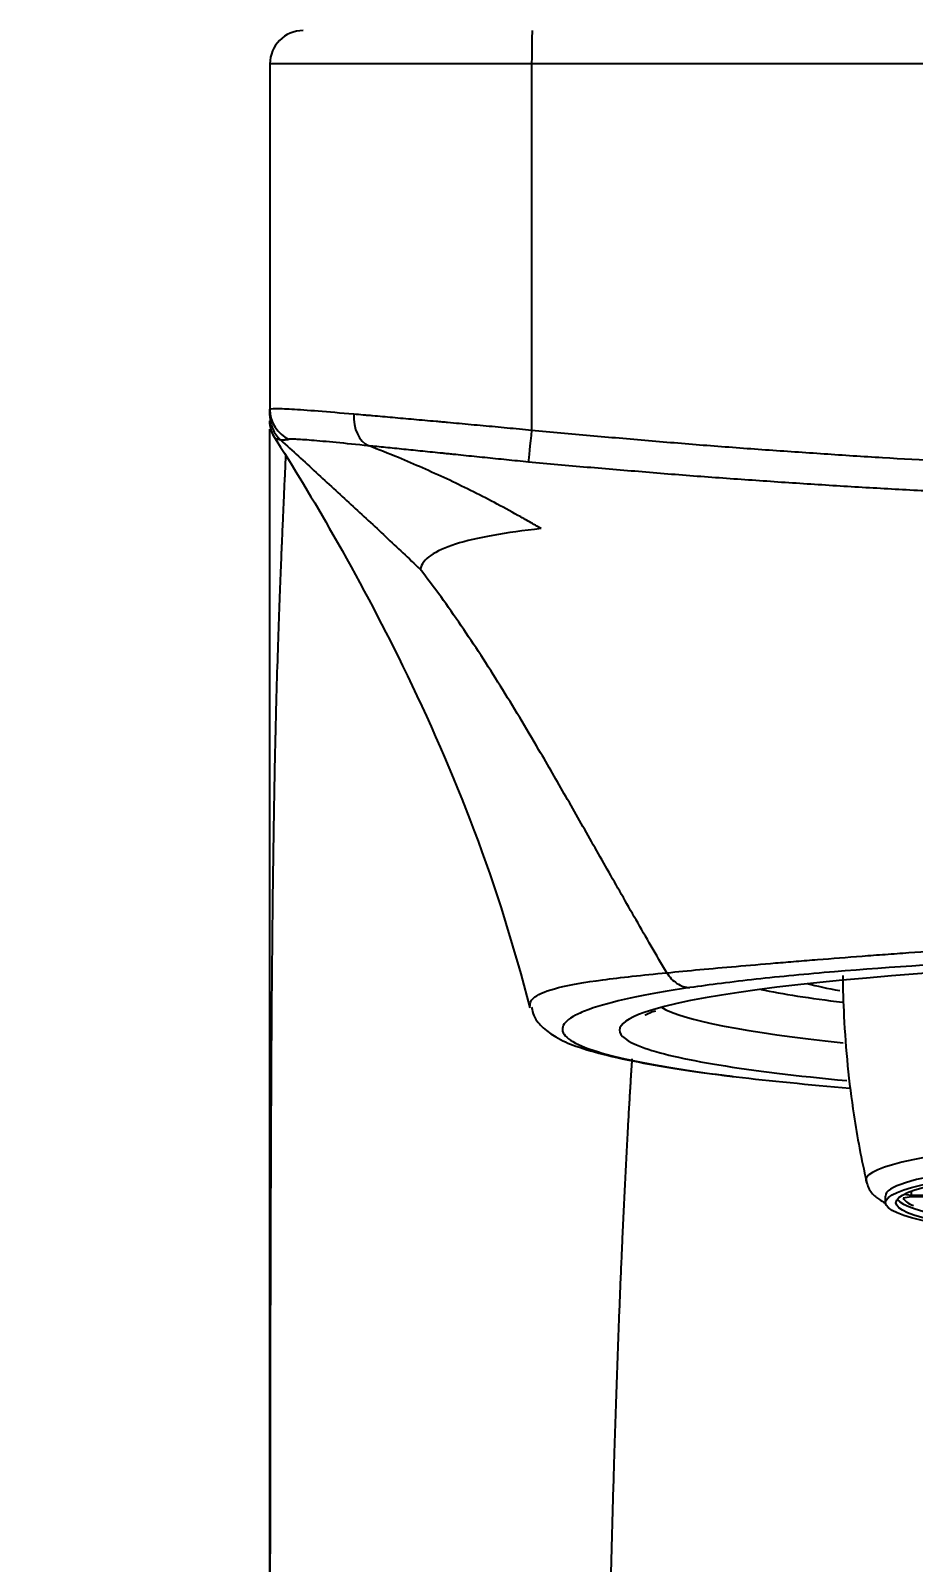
# Model space of a CAD drawing. Extents: x 1481 to 3160, y 4681 to 5260.
# Drawn here: x 1703.04 to 1716.3, y 5012.91 to 5035.91 of the extents above; entities that cross this region are included whole.
import ezdxf

# ---------------------------------------------------------------- set-up
doc = ezdxf.new("R2010")
doc.units = 0
doc.header["$LTSCALE"] = 30
doc.header["$MEASUREMENT"] = 0
doc.header["$PDMODE"] = 3
doc.header["$PDSIZE"] = -10
doc.layers.get('0').update_dxf_attribs({"linetype": 'CONTINUOUS'})
doc.layers.get('DEFPOINTS').update_dxf_attribs({"linetype": 'CONTINUOUS'})
doc.layers.add('\\M+5B3DF\\M+5B4E7\\M+5CFDF', color=3, linetype='CONTINUOUS', lineweight=9)
doc.styles.add('Daelim Dimension', font='NanumGothic.ttf')
doc.dimstyles.new('DEFAULT', dxfattribs={"dimscale": 2, "dimtxt": 2, "dimasz": 2, "dimexe": 0, "dimexo": 2, "dimgap": 1, "dimtad": 1, "dimdec": 1, "dimzin": 9, "dimdsep": 46, "dimtxsty": 'Daelim Dimension', "dimcen": 0.5, "dimclrd": 252, "dimclre": 252, "dimclrt": 3, "dimadec": 1, "dimazin": 0, "dimtfac": 1, "dimtdec": 1, "dimtix": 1, "dimtmove": 0, "dimatfit": 3, "dimfxl": 0, "dimtolj": 1, "dimtzin": 1, "dimlwd": 9, "dimlwe": 9, "dimarcsym": 0})

# ---------------------------------------------------------------- blocks, each defined once
blk = doc.blocks.new('*D3')
at = {"color": 5, "lineweight": 9, "ltscale": 0.5}
for p, q in [((1720.637, 5064.907), (1675.443, 5064.907)), ((1677.443, 5060.907), (1677.443, 4918.907)), ((1698.137, 4914.907), (1675.443, 4914.907))]:
    blk.add_line(p, q, dxfattribs=at)
at = {"color": 5, "ltscale": 0.5}
for points in [[(1676.776, 5060.907), (1678.11, 5060.907), (1677.443, 5064.907)], [(1676.776, 4918.907), (1678.11, 4918.907), (1677.443, 4914.907)]]:
    blk.add_solid(points, dxfattribs=at)
at = {"layer": 'DEFPOINTS', "color": 0, "ltscale": 0.5}
for p in [(1724.637, 5064.907), (1677.443, 4914.907), (1702.137, 4914.907)]:
    blk.add_point(p, dxfattribs=at)
at = {"color": 7, "ltscale": 0.5, "insert": (1670.014, 4989.907), "char_height": 10, "attachment_point": 5, "rotation": 90, "style": 'Daelim Dimension'}
blk.add_mtext('\\A1;150', dxfattribs=at)

msp = doc.modelspace()

# ---------------------------------------------------------------- linework, layer by layer
at = {"layer": '\\M+5B3DF\\M+5B4E7\\M+5CFDF', "color": 0, "lineweight": -3}
for p, q in [((1706.637, 5035.407), (1706.637, 5030.22)), ((1710.567, 5035.407), (1706.637, 5035.407)), ((1710.567, 5035.407), (1710.567, 5029.91)), ((1724.637, 5035.407), (1710.567, 5035.407)), ((1715.877, 5018.408), (1715.877, 5018.308)), ((1716.265, 5018.394), (1716.145, 5018.376)), ((1716.163, 5018.436), (1716.265, 5018.421)), ((1716.265, 5018.48), (1716.265, 5018.421)), ((1716.265, 5018.421), (1717.131, 5018.421)), ((1717.131, 5018.394), (1716.265, 5018.394))]:
    msp.add_line(p, q, dxfattribs=at)
msp.add_arc((1707.137, 5035.407), 0.5, 90, 180, dxfattribs=at)
at = {"layer": '\\M+5B3DF\\M+5B4E7\\M+5CFDF', "color": 0, "lineweight": -3, "extrusion": (0, -1.79736e-05, -1)}
msp.add_arc((-1707.137, 5030.05, -0.088), 0.5, 326.6686, 0.0067, dxfattribs=at)
at = {"layer": '\\M+5B3DF\\M+5B4E7\\M+5CFDF', "color": 0, "lineweight": -3}
for centre, major_axis, ratio, start_param, end_param in [((1710.576, 5035.407), (0, 0.5), 0.017452, 0, 1.570796), ((1707.137, 5030.22), (-0.5, 0), 0.999207, 0, 1.12483), ((1708.24, 5030.152), (0.049, 0.498), 0.683225, 1.637619, 2.927462), ((1710.576, 5029.91), (0.055, 0.497), 0.017355, 1.572707, 2.892703), ((1724.637, 5020.898), (-12.75, 0), 0.087156, 3.38968, 6.041185), ((1724.637, 5021.894), (10.5, 0), 0.087156, 3.474034, 3.59412), ((1724.637, 5021.894), (11.5, 0), 0.087156, 3.533157, 3.755339), ((1724.637, 5020.898), (-12.75, 0), 0.087156, 6.041185, 6.283185), ((1724.637, 5021.396), (12.25, 0), 0.087156, 3.286106, 3.838535), ((1724.637, 5020.898), (-12.75, 0), 0.087156, 0, 0.228256), ((1724.637, 5020.898), (-12.75, 0), 0.087156, 0.228256, 0.74927), ((1724.637, 5018.644), (-9.053, 0), 0.087156, 3.157202, 6.283185), ((1724.637, 5018.408), (-8.759, 0), 0.087156, 3.141592, 6.283185), ((1724.637, 5018.644), (-9.053, 0), 0.087156, 0, 0.018751), ((1724.637, 5018.408), (-8.5, 0), 0.087156, 0.04228, 0.195358), ((1724.637, 5018.408), (8.6, 0), 0.087156, 3.208156, 6.216624)]:
    msp.add_ellipse(centre, major_axis=major_axis, ratio=ratio, start_param=start_param, end_param=end_param, dxfattribs=at)
for major_axis in [(8.759, 0), (8.6, 0)]:
    msp.add_ellipse((1724.637, 5018.308), major_axis=major_axis, ratio=0.087156, dxfattribs=at)
for points, degree, knots in [([(1706.637, 5030.22), (1706.637, 5030.229), (1706.665, 5030.233), (1706.776, 5030.234), (1706.858, 5030.231), (1707.073, 5030.219), (1707.208, 5030.209), (1707.52, 5030.184), (1707.698, 5030.169), (1707.897, 5030.152)], 3, [0, 0, 0, 0, 0.25, 0.25, 0.5, 0.5, 0.75, 0.75, 1, 1, 1, 1]), ([(1706.637, 5030.128), (1706.637, 5030.137), (1706.637, 5030.149), (1706.637, 5030.173), (1706.637, 5030.184), (1706.637, 5030.201), (1706.637, 5030.206), (1706.637, 5030.22)], 3, [0, 0, 0, 0, 0.5, 0.5, 0.75, 0.75, 1, 1, 1, 1]), ([(1706.637, 5030.128), (1706.637, 5030.093), (1706.641, 5030.059), (1706.655, 5029.991), (1706.665, 5029.958), (1706.693, 5029.894), (1706.711, 5029.864), (1706.751, 5029.808), (1706.774, 5029.782), (1706.8, 5029.759)], 3, [0, 0, 0, 0, 0.25, 0.25, 0.5, 0.5, 0.75, 0.75, 1, 1, 1, 1]), ([(1707.897, 5030.152), (1707.942, 5030.148), (1707.988, 5030.144), (1708.059, 5030.138), (1708.083, 5030.136), (1708.131, 5030.132), (1708.252, 5030.121), (1708.477, 5030.101), (1708.795, 5030.073), (1709.018, 5030.053), (1709.161, 5030.04), (1709.189, 5030.037), (1709.247, 5030.032), (1709.276, 5030.029), (1709.364, 5030.022), (1709.422, 5030.016), (1709.599, 5030), (1709.717, 5029.989), (1709.957, 5029.967), (1710.077, 5029.956), (1710.321, 5029.933), (1710.443, 5029.922), (1710.567, 5029.91)], 3, [0, 0, 0, 0, 0.0625, 0.0625, 0.09375, 0.09375, 0.125, 0.25, 0.375, 0.5, 0.5, 0.53125, 0.53125, 0.5625, 0.5625, 0.625, 0.625, 0.75, 0.75, 0.875, 0.875, 1, 1, 1, 1]), ([(1706.637, 5002.306), (1706.637, 5004.246), (1706.637, 5006.187), (1706.637, 5010.053), (1706.637, 5011.98), (1706.637, 5015.764), (1706.637, 5017.622), (1706.637, 5020.238), (1706.637, 5021.068), (1706.637, 5022.243), (1706.637, 5022.622), (1706.637, 5023.357), (1706.637, 5023.712), (1706.637, 5024.394), (1706.637, 5024.717), (1706.637, 5025.331), (1706.637, 5025.623), (1706.637, 5026.44), (1706.637, 5026.911), (1706.637, 5027.733), (1706.637, 5028.083), (1706.637, 5028.686), (1706.637, 5028.934), (1706.637, 5029.517), (1706.637, 5029.762), (1706.637, 5029.923)], 3, [0, 0, 0, 0, 0.144786, 0.144786, 0.289572, 0.289572, 0.434358, 0.434358, 0.506751, 0.506751, 0.542947, 0.542947, 0.579144, 0.579144, 0.61534, 0.61534, 0.651537, 0.651537, 0.72393, 0.72393, 0.796323, 0.796323, 0.868715, 0.868715, 1, 1, 1, 1]), ([(1710.567, 5029.91), (1710.859, 5029.877), (1711.152, 5029.853), (1711.591, 5029.816), (1711.737, 5029.803), (1712.029, 5029.778), (1712.176, 5029.765), (1712.468, 5029.74), (1712.614, 5029.728), (1712.907, 5029.704), (1713.053, 5029.692), (1713.493, 5029.658), (1713.785, 5029.636), (1714.371, 5029.594), (1714.664, 5029.574), (1715.25, 5029.534), (1715.543, 5029.515), (1716.422, 5029.463), (1717.009, 5029.432), (1717.889, 5029.387), (1718.182, 5029.372), (1718.768, 5029.342), (1719.062, 5029.328), (1719.941, 5029.285), (1720.528, 5029.259), (1721.701, 5029.213), (1722.288, 5029.195), (1723.169, 5029.176), (1723.462, 5029.172), (1724.05, 5029.166), (1724.343, 5029.164), (1724.637, 5029.164)], 3, [0, 0, 0, 0, 0.0625, 0.0625, 0.09375, 0.09375, 0.125, 0.125, 0.15625, 0.15625, 0.1875, 0.1875, 0.25, 0.25, 0.3125, 0.3125, 0.375, 0.375, 0.5, 0.5, 0.5625, 0.5625, 0.625, 0.625, 0.75, 0.75, 0.875, 0.875, 0.9375, 0.9375, 1, 1, 1, 1]), ([(1706.682, 5029.837), (1706.994, 5029.347), (1707.677, 5028.216), (1708.718, 5026.252), (1709.76, 5023.893), (1710.305, 5022.144), (1710.538, 5021.236)], 3, [0, 0, 0, 0, 0.185928, 0.422507, 0.706593, 1, 1, 1, 1]), ([(1706.8, 5029.759), (1706.785, 5029.76), (1706.772, 5029.763), (1706.75, 5029.769), (1706.742, 5029.772), (1706.728, 5029.778), (1706.722, 5029.781), (1706.716, 5029.784), (1706.715, 5029.785), (1706.715, 5029.785)], 3, [0, 0, 0, 0, 0.260009, 0.260009, 0.520018, 0.520018, 0.780028, 0.780028, 1, 1, 1, 1]), ([(1706.921, 5029.769), (1706.914, 5029.765), (1706.907, 5029.765), (1706.897, 5029.764), (1706.894, 5029.764), (1706.888, 5029.763), (1706.885, 5029.763), (1706.876, 5029.762), (1706.87, 5029.76), (1706.859, 5029.758), (1706.853, 5029.758), (1706.843, 5029.757), (1706.838, 5029.757), (1706.828, 5029.758), (1706.824, 5029.758), (1706.816, 5029.758), (1706.812, 5029.758), (1706.807, 5029.758), (1706.805, 5029.758), (1706.802, 5029.758), (1706.801, 5029.758), (1706.8, 5029.759)], 3, [0, 0, 0, 0, 0.125, 0.125, 0.1875, 0.1875, 0.25, 0.25, 0.375, 0.375, 0.5, 0.5, 0.625, 0.625, 0.75, 0.75, 0.875, 0.875, 0.9375, 0.9375, 1, 1, 1, 1]), ([(1706.8, 5029.759), (1706.977, 5029.597), (1707.154, 5029.435), (1707.505, 5029.114), (1707.68, 5028.953), (1708.028, 5028.632), (1708.202, 5028.471), (1708.548, 5028.147), (1708.72, 5027.984), (1708.893, 5027.82)], 3, [0, 0, 0, 0, 0.25, 0.25, 0.5, 0.5, 0.75, 0.75, 1, 1, 1, 1]), ([(1708.12, 5029.673), (1707.939, 5029.691), (1707.777, 5029.707), (1707.49, 5029.735), (1707.365, 5029.746), (1707.162, 5029.763), (1707.082, 5029.768), (1706.967, 5029.773), (1706.931, 5029.774), (1706.921, 5029.769)], 3, [0, 0, 0, 0, 0.25, 0.25, 0.5, 0.5, 0.75, 0.75, 1, 1, 1, 1]), ([(1710.521, 5029.428), (1710.409, 5029.44), (1710.299, 5029.451), (1710.08, 5029.473), (1709.972, 5029.485), (1709.757, 5029.506), (1709.651, 5029.517), (1709.492, 5029.534), (1709.44, 5029.539), (1709.362, 5029.547), (1709.335, 5029.55), (1709.283, 5029.555), (1709.154, 5029.568), (1708.929, 5029.591), (1708.643, 5029.62), (1708.463, 5029.638), (1708.331, 5029.652), (1708.288, 5029.656), (1708.202, 5029.665), (1708.161, 5029.669), (1708.12, 5029.673)], 3, [0, 0, 0, 0, 0.125, 0.125, 0.25, 0.25, 0.375, 0.375, 0.4375, 0.4375, 0.46875, 0.46875, 0.5, 0.625, 0.75, 0.875, 0.875, 0.9375, 0.9375, 1, 1, 1, 1]), ([(1710.71, 5028.429), (1710.652, 5028.463), (1710.536, 5028.53), (1710.302, 5028.662), (1710.008, 5028.822), (1709.651, 5029.004), (1709.172, 5029.235), (1708.661, 5029.46), (1708.269, 5029.616), (1708.12, 5029.673)], 3, [0, 0, 0, 0, 0.06919, 0.13838, 0.276761, 0.415141, 0.553521, 0.830282, 1, 1, 1, 1]), ([(1706.872, 5029.524), (1706.872, 5029.511), (1706.871, 5029.499), (1706.87, 5029.463), (1706.869, 5029.439), (1706.865, 5029.362), (1706.863, 5029.305), (1706.857, 5029.174), (1706.853, 5029.101), (1706.846, 5028.938), (1706.842, 5028.848), (1706.833, 5028.649), (1706.828, 5028.539), (1706.821, 5028.358), (1706.818, 5028.295), (1706.814, 5028.195), (1706.812, 5028.162), (1706.809, 5028.092), (1706.808, 5028.057), (1706.8, 5027.876), (1706.794, 5027.719), (1706.781, 5027.379), (1706.774, 5027.196), (1706.76, 5026.799), (1706.753, 5026.587), (1706.739, 5026.128), (1706.732, 5025.882), (1706.724, 5025.552), (1706.722, 5025.484), (1706.72, 5025.382), (1706.719, 5025.347), (1706.717, 5025.278), (1706.713, 5025.102), (1706.709, 5024.921), (1706.701, 5024.473), (1706.695, 5024.157), (1706.689, 5023.782), (1706.689, 5023.74), (1706.687, 5023.656), (1706.686, 5023.529), (1706.681, 5023.229), (1706.678, 5022.964), (1706.672, 5022.438), (1706.669, 5022.08), (1706.666, 5021.712)], 3, [0, 0, 0, 0, 0.021802, 0.021802, 0.058138, 0.058138, 0.130809, 0.130809, 0.203481, 0.203481, 0.276153, 0.276153, 0.348825, 0.348825, 0.385161, 0.385161, 0.403328, 0.403328, 0.421496, 0.421496, 0.494168, 0.494168, 0.56684, 0.56684, 0.639512, 0.639512, 0.712183, 0.712183, 0.730351, 0.730351, 0.739435, 0.739435, 0.748519, 0.784855, 0.784855, 0.857527, 0.857527, 0.866611, 0.866611, 0.875695, 0.893863, 0.930199, 0.930199, 1, 1, 1, 1]), ([(1724.637, 5028.712), (1724.342, 5028.712), (1724.048, 5028.713), (1723.459, 5028.718), (1723.164, 5028.723), (1722.281, 5028.74), (1721.692, 5028.758), (1720.515, 5028.802), (1719.926, 5028.828), (1719.043, 5028.869), (1718.749, 5028.883), (1718.16, 5028.911), (1717.866, 5028.925), (1717.278, 5028.954), (1716.984, 5028.969), (1716.395, 5028.999), (1716.101, 5029.015), (1715.513, 5029.048), (1715.219, 5029.066), (1714.631, 5029.103), (1714.337, 5029.123), (1713.75, 5029.164), (1713.456, 5029.184), (1713.015, 5029.217), (1712.868, 5029.228), (1712.575, 5029.252), (1712.428, 5029.264), (1712.135, 5029.288), (1711.988, 5029.301), (1711.694, 5029.325), (1711.547, 5029.337), (1711.254, 5029.362), (1711.107, 5029.374), (1710.814, 5029.399), (1710.667, 5029.413), (1710.521, 5029.428)], 3, [0, 0, 0, 0, 0.0625, 0.0625, 0.125, 0.125, 0.25, 0.25, 0.375, 0.375, 0.4375, 0.4375, 0.5, 0.5, 0.5625, 0.5625, 0.625, 0.625, 0.6875, 0.6875, 0.75, 0.75, 0.8125, 0.8125, 0.84375, 0.84375, 0.875, 0.875, 0.90625, 0.90625, 0.9375, 0.9375, 0.96875, 0.96875, 1, 1, 1, 1]), ([(1710.71, 5028.429), (1710.18, 5028.371), (1709.736, 5028.296), (1709.111, 5028.096), (1708.932, 5027.971), (1708.893, 5027.82)], 3, [0, 0, 0, 0, 0.5, 0.5, 1, 1, 1, 1]), ([(1712.596, 5021.761), (1712.518, 5021.894), (1712.363, 5022.159), (1712.137, 5022.551), (1711.917, 5022.936), (1711.703, 5023.313), (1711.493, 5023.683), (1711.286, 5024.048), (1711.082, 5024.406), (1710.879, 5024.759), (1710.647, 5025.158), (1710.386, 5025.597), (1710.096, 5026.072), (1709.804, 5026.533), (1709.507, 5026.98), (1709.202, 5027.415), (1708.997, 5027.683), (1708.893, 5027.82)], 3, [0, 0, 0, 0, 0.058212, 0.115294, 0.171468, 0.226943, 0.281923, 0.336601, 0.391169, 0.445815, 0.500726, 0.579963, 0.659971, 0.741346, 0.824705, 0.910695, 1, 1, 1, 1]), ([(1712.596, 5021.761), (1712.754, 5021.776), (1712.92, 5021.792), (1713.268, 5021.824), (1713.45, 5021.84), (1713.827, 5021.873), (1714.024, 5021.89), (1714.33, 5021.916), (1714.433, 5021.924), (1714.645, 5021.942), (1714.752, 5021.95), (1715.078, 5021.976), (1715.301, 5021.993), (1715.644, 5022.02), (1715.76, 5022.028), (1715.994, 5022.046), (1716.112, 5022.055), (1716.472, 5022.081), (1716.717, 5022.098), (1717.219, 5022.131), (1717.476, 5022.147), (1717.869, 5022.171), (1718.002, 5022.178), (1718.203, 5022.19), (1718.27, 5022.194), (1718.405, 5022.201), (1718.473, 5022.205), (1718.812, 5022.223), (1719.086, 5022.237), (1719.918, 5022.278), (1720.484, 5022.304), (1721.351, 5022.34), (1721.643, 5022.351), (1722.085, 5022.368), (1722.233, 5022.373), (1722.457, 5022.381), (1722.531, 5022.383), (1722.681, 5022.388), (1723.055, 5022.4), (1723.43, 5022.411), (1723.882, 5022.421), (1724.033, 5022.425), (1724.335, 5022.43), (1724.486, 5022.433), (1724.637, 5022.435)], 3, [0, 0, 0, 0, 0.0625, 0.0625, 0.125, 0.125, 0.1875, 0.1875, 0.21875, 0.21875, 0.25, 0.25, 0.3125, 0.3125, 0.34375, 0.34375, 0.375, 0.375, 0.4375, 0.4375, 0.5, 0.5, 0.53125, 0.53125, 0.546875, 0.546875, 0.5625, 0.5625, 0.625, 0.625, 0.75, 0.75, 0.8125, 0.8125, 0.84375, 0.84375, 0.859375, 0.859375, 0.875, 0.9375, 0.9375, 0.96875, 0.96875, 1, 1, 1, 1]), ([(1724.637, 5022.098), (1724.05, 5022.099), (1723.466, 5022.097), (1722.301, 5022.085), (1721.724, 5022.076), (1720.598, 5022.052), (1720.046, 5022.037), (1719.235, 5022.01), (1718.968, 5022), (1718.438, 5021.978), (1718.176, 5021.967), (1716.897, 5021.905), (1715.96, 5021.846), (1714.906, 5021.758), (1714.701, 5021.739), (1714.308, 5021.702), (1714.119, 5021.682), (1713.575, 5021.622), (1713.243, 5021.581), (1712.944, 5021.537)], 3, [0, 0, 0, 0, 0.125, 0.125, 0.25, 0.25, 0.375, 0.375, 0.4375, 0.4375, 0.5, 0.5, 0.75, 0.75, 0.8125, 0.8125, 0.875, 0.875, 1, 1, 1, 1]), ([(1706.666, 5021.712), (1706.666, 5021.696), (1706.665, 5021.681), (1706.662, 5021.281), (1706.659, 5020.884), (1706.656, 5020.271), (1706.654, 5019.96), (1706.653, 5019.643), (1706.652, 5019.43), (1706.651, 5019.323), (1706.649, 5018.785), (1706.648, 5018.348), (1706.646, 5017.681), (1706.645, 5017.458), (1706.644, 5017.008), (1706.643, 5016.555), (1706.642, 5016.098), (1706.641, 5015.639), (1706.641, 5015.408), (1706.64, 5014.714), (1706.64, 5014.248), (1706.639, 5013.544), (1706.639, 5013.309), (1706.638, 5012.838), (1706.638, 5012.602), (1706.638, 5011.893), (1706.638, 5011.418), (1706.637, 5010.467), (1706.637, 5009.989), (1706.637, 5009.033), (1706.637, 5008.554), (1706.637, 5007.596), (1706.637, 5007.116), (1706.637, 5006.155), (1706.637, 5005.674), (1706.637, 5004.231), (1706.637, 5003.269), (1706.637, 5002.306)], 3, [0, 0, 0, 0, 0.002813, 0.002813, 0.074041, 0.074041, 0.109655, 0.127462, 0.127462, 0.145269, 0.145269, 0.216496, 0.216496, 0.25211, 0.25211, 0.287724, 0.323338, 0.323338, 0.358952, 0.358952, 0.430179, 0.430179, 0.465793, 0.465793, 0.501407, 0.501407, 0.572634, 0.572634, 0.643862, 0.643862, 0.71509, 0.71509, 0.786317, 0.786317, 0.857545, 0.857545, 1, 1, 1, 1]), ([(1710.547, 5021.257), (1710.534, 5021.307), (1710.557, 5021.354), (1710.684, 5021.448), (1710.802, 5021.495), (1711.141, 5021.58), (1711.362, 5021.618), (1711.906, 5021.691), (1712.227, 5021.725), (1712.596, 5021.761)], 3, [0, 0, 0, 0, 0.222471, 0.222471, 0.481647, 0.481647, 0.740824, 0.740824, 1, 1, 1, 1]), ([(1712.596, 5021.761), (1712.615, 5021.728), (1712.638, 5021.698), (1712.69, 5021.644), (1712.718, 5021.621), (1712.779, 5021.582), (1712.811, 5021.566), (1712.876, 5021.545), (1712.91, 5021.538), (1712.944, 5021.537)], 3, [0, 0, 0, 0, 0.25, 0.25, 0.5, 0.5, 0.75, 0.75, 1, 1, 1, 1]), ([(1715.238, 5021.717), (1715.24, 5021.514), (1715.262, 5020.815), (1715.362, 5019.778), (1715.519, 5018.959), (1715.594, 5018.628)], 3, [0, 0, 0, 0, 0.195868, 0.673868, 1, 1, 1, 1]), ([(1712.944, 5021.537), (1712.249, 5021.434), (1711.749, 5021.325), (1711.351, 5021.181), (1711.284, 5021.152), (1711.172, 5021.094), (1711.128, 5021.065), (1711.031, 5020.977), (1711.012, 5020.918), (1711.069, 5020.8), (1711.146, 5020.741), (1711.393, 5020.626), (1711.562, 5020.569), (1711.885, 5020.486), (1712.005, 5020.458), (1712.269, 5020.404), (1712.413, 5020.377), (1712.88, 5020.298), (1713.236, 5020.247), (1713.636, 5020.199)], 3, [0, 0, 0, 0, 0.25, 0.25, 0.3125, 0.3125, 0.375, 0.375, 0.5, 0.5, 0.625, 0.625, 0.75, 0.75, 0.8125, 0.8125, 0.875, 0.875, 1, 1, 1, 1]), ([(1710.567, 5021.244), (1710.575, 5021.197), (1710.609, 5021.063), (1710.752, 5020.917), (1710.954, 5020.77), (1711.247, 5020.646), (1711.69, 5020.516), (1712.31, 5020.389), (1712.895, 5020.292), (1713.293, 5020.241), (1713.405, 5020.227)], 3, [0, 0, 0, 0, 0.039661, 0.123252, 0.221988, 0.367296, 0.549396, 0.741939, 0.929662, 1, 1, 1, 1]), ([(1712.271, 5021.123), (1712.271, 5021.123), (1712.28, 5021.13), (1712.323, 5021.155), (1712.404, 5021.182), (1712.434, 5021.191)], 3, [0, 0, 0, 0, 0.200975, 0.747728, 1, 1, 1, 1]), ([(1711.637, 5001.907), (1711.637, 5004.469), (1711.666, 5009.031), (1711.745, 5013.109), (1711.858, 5016.537), (1712.003, 5019.312), (1712.077, 5020.466)], 5, [0, 0, 0, 0, 0, 0, 0.533557, 1, 1, 1, 1, 1, 1]), ([(1715.591, 5018.624), (1715.613, 5018.558), (1715.667, 5018.438), (1715.778, 5018.361), (1715.844, 5018.321), (1715.872, 5018.307)], 3, [0, 0, 0, 0, 0.350277, 0.745308, 1, 1, 1, 1])]:
    msp.add_open_spline(points, degree=degree, knots=knots, dxfattribs=at)
for points, degree in [([(1713.405, 5020.227), (1713.596, 5020.203)], 1), ([(1713.636, 5020.199), (1714.147, 5020.138), (1714.718, 5020.081), (1715.346, 5020.03)], 3)]:
    msp.add_open_spline(points, degree=degree, dxfattribs=at)

# ---------------------------------------------------------------- dimensions: what is measured, and where the dimension line sits
at = {"color": 5, "ltscale": 0.5}
dim = msp.add_linear_dim(base=(1677.443, 4914.907), p1=(1724.637, 5064.907), p2=(1702.137, 4914.907), angle=90, dimstyle='DEFAULT', override={"dimtxt": 5, "dimexe": 1, "dimdec": 0, "dimclrd": 5, "dimclre": 5, "dimclrt": 7}, dxfattribs=at)
dim.commit()
dim.dimension.update_dxf_attribs({"geometry": '*D3', "text_midpoint": (1670.014, 4989.907)})

doc.saveas('drawing.dxf')
